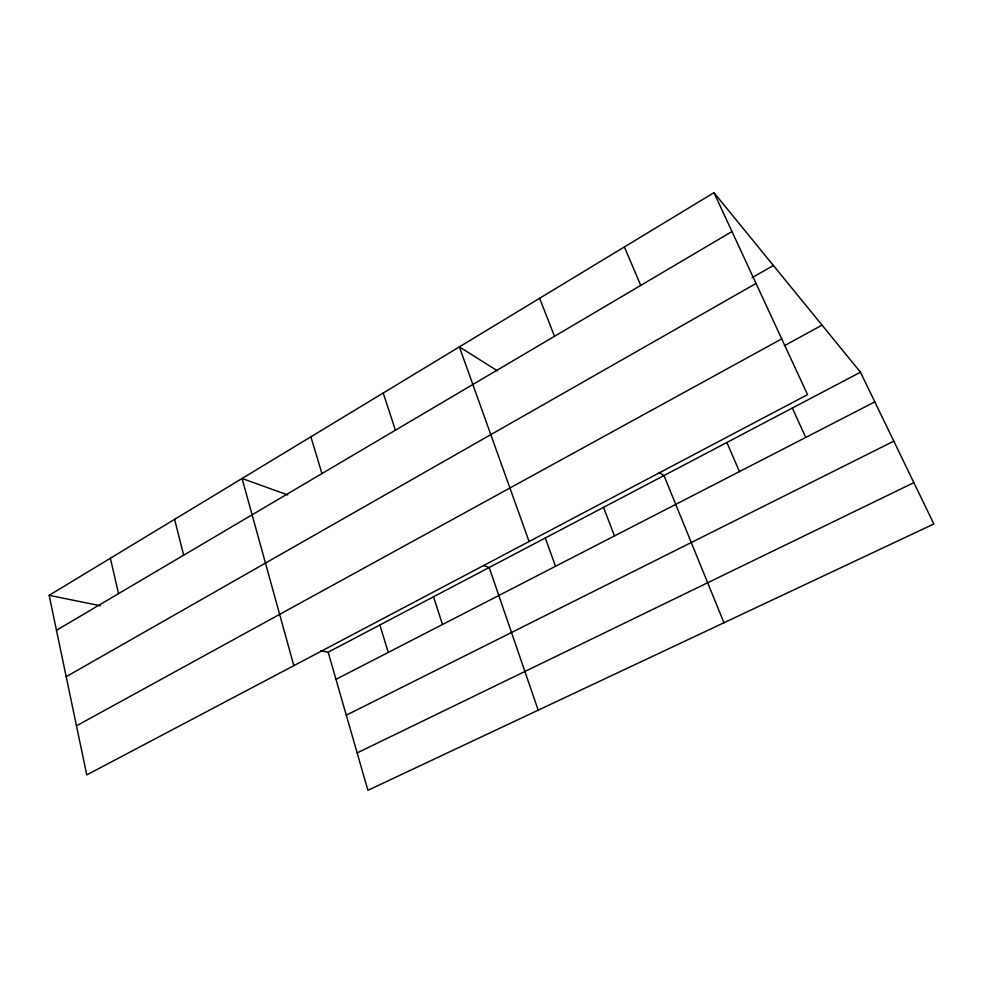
<?xml version="1.0" encoding="UTF-8"?>
<svg xmlns="http://www.w3.org/2000/svg" width="983" height="983" viewBox="0 0 983 983"><rect width="100%" height="100%" fill="white"/><g stroke="black" fill="none" stroke-linecap="round" stroke-linejoin="round"><path stroke-width="1.47" d="M713.977 192.68L807.547 394.625L86.75 774.911L49.15 595.329L713.977 192.68L860.469 372.213L933.85 523.976L367.912 790.32L328.162 652.184L320.827 650.697M56.473 630.275L731.979 231.546M752.093 277.685L773.388 265.496M66.18 676.685L756.038 283.46M76.477 725.835L781.718 338.877M784.36 345.709L822.046 325.127M328.162 652.184L860.469 372.213M335.977 679.351L874.809 401.875M346.286 715.194L893.805 441.146M357.148 752.917L913.871 482.653M49.15 595.329L100.512 605.786M287.749 494.941L242.064 478.488L293.831 665.663M483.624 565.495L489.19 567.498L538.192 710.181M497.496 370.861L459.368 346.876L529.1 541.535M659.028 472.43L663.992 475.551L723.955 622.755M792.323 408.056L805.741 437.435M726.892 442.473L739.437 471.582M624.377 246.942L640.732 285.402M539.642 298.267L554.486 336.309M603.501 507.375L614.486 535.919M545.27 537.996L555.555 566.269M383.21 393.003L395.436 430.198M433.515 596.779L442.497 624.488M379.88 624.991L388.26 652.429M310.874 436.821L321.957 473.573M174.605 519.343L183.661 555.211M110.379 558.246L118.525 593.646"/></g></svg>
